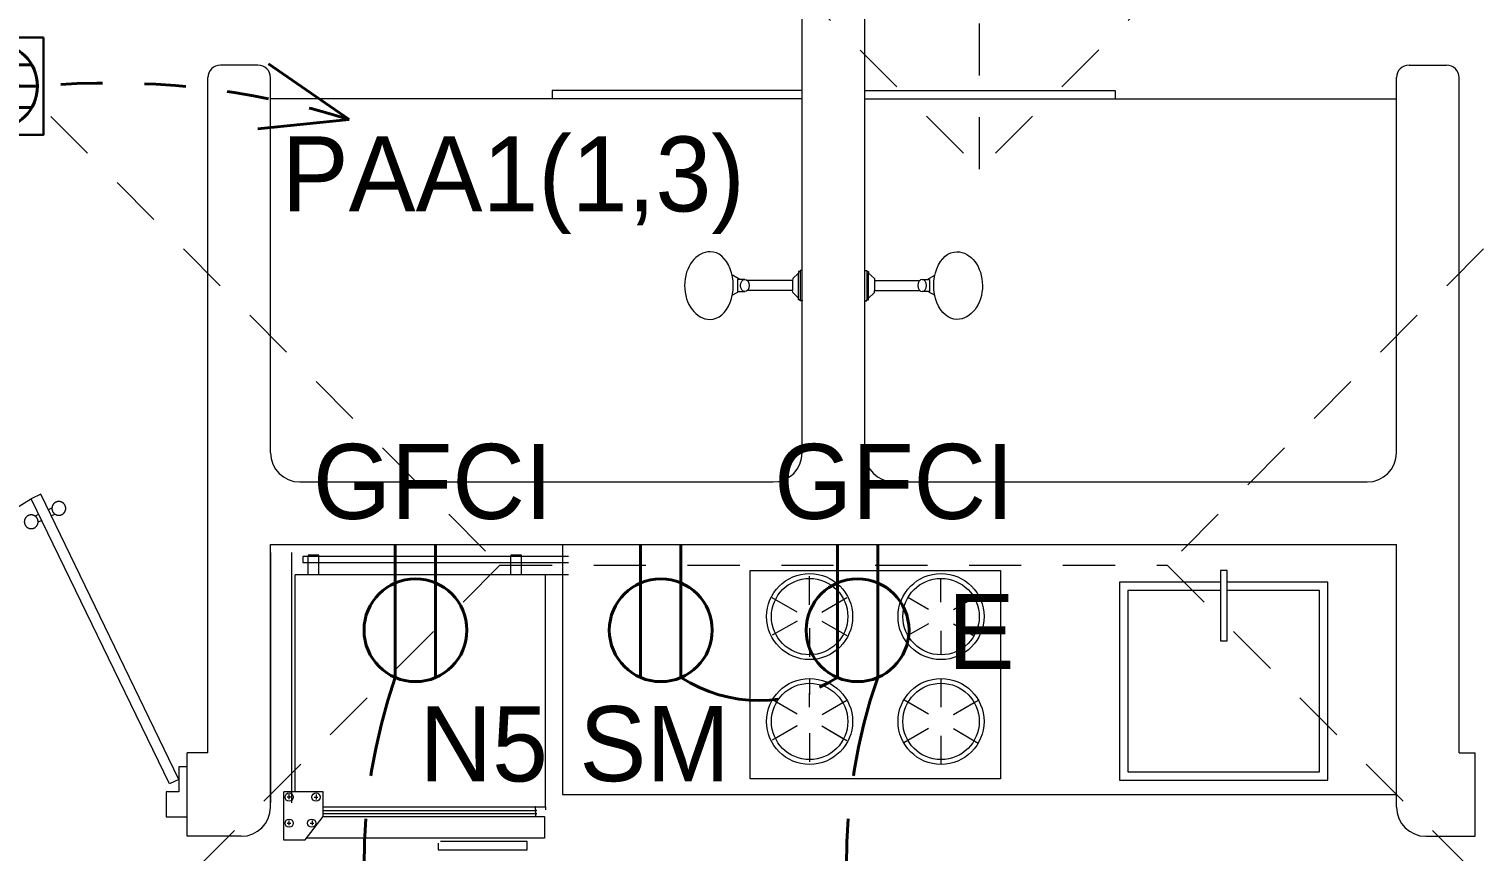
# Model space of a CAD drawing. Header units: metres. Extents: x 14 to 2416, y -346 to 476.
# Drawn here: x 30.022 to 33.49, y -153.969 to -151.996 of the extents above; entities that cross this region are included whole.
import ezdxf

# ---------------------------------------------------------------- set-up
doc = ezdxf.new("R2010")
doc.units = ezdxf.units.M
for name, pattern in [('0', [0]), ('CONTINU', [0]), ('CONTINUA', [0]), ('Dash Style-2', [0.694425, 0.48607, -0.208355]), ('HIDDEN2', [0.1875, 0.125, -0.0625])]:
    doc.linetypes.add(name, pattern=pattern)
doc.layers.get('0').update_dxf_attribs({"linetype": '0', "lineweight": 20})
for name, color, linetype, lineweight in [('01a_Mobiliario', 250, 'Continuous', 0), ('02_mobiliario', 250, 'Continuous', 5), ('A-ANNO-TEXT', 20, 'Continuous', 13), ('A-DOOR', 35, 'Continuous', 5), ('A-WALL', 250, 'Continuous', 20), ('baños', 251, 'Continuous', 0), ('E Base Registro', 8, 'Continuous', 30), ('E Salida AAcond', 144, 'Continuous', 40), ('E Salida TCorrientes', 24, 'CONTINUA', 40), ('E Tuberia AAcond', 144, 'Dash Style-2', 40), ('E Tuberia Emp Piso', 24, 'Dash Style-2', 40), ('MOB FIJOS', 251, 'Continuous', 0), ('MOBILIARIOS', 252, 'Continuous', 0)]:
    doc.layers.add(name, color=color, linetype=linetype, lineweight=lineweight)
doc.layers.add('Techos 1', color=7, linetype='HIDDEN2', lineweight=9, true_color=0x42391a)
doc.styles.add('CENTURY GOTHIC', font='GOTHIC.TTF')

# ---------------------------------------------------------------- blocks, each defined once
blk = doc.blocks.new('P90')
at = {"layer": 'A-DOOR'}
for p, q in [((-0.0476, -0.8576), (0.6364, -0.5264)), ((-0.0368, -0.88), (0.6473, -0.5489)), ((0.5843, -0.5517), (0.58, -0.5427)), ((0.5992, -0.5445), (0.5949, -0.5355)), ((0.6473, -0.5489), (0.6364, -0.5264)), ((0.5952, -0.5741), (0.5995, -0.5831)), ((0.6101, -0.5669), (0.6144, -0.5759)), ((-0.0368, -0.88), (-0.0476, -0.8576))]:
    blk.add_line(p, q, dxfattribs=at)
for points in [[(-0.06, -0.02), (-0.06, -0.05), (-0.12, -0.05), (-0.12, 0), (0, 0), (0, -0.02)], [(-0.0668, -0.88), (-0.0668, -0.85), (-0.1268, -0.85), (-0.1268, -0.9), (-0.0068, -0.9), (-0.0068, -0.88)]]:
    blk.add_lwpolyline(points, close=True, dxfattribs=at)
blk.add_arc((-0.3259, -1.105), 1.1228, 31.0139, 75.0797, dxfattribs=at)
for points in [[(0.5812, -0.5096), (0.5857, -0.5096), (0.5933, -0.5141), (0.5977, -0.5218), (0.5977, -0.5306), (0.5933, -0.5383), (0.5856, -0.5427), (0.5767, -0.5427), (0.5691, -0.5383), (0.5647, -0.5306), (0.5647, -0.5217), (0.5691, -0.514), (0.5768, -0.5096), (0.5812, -0.5096)], [(0.6133, -0.5758), (0.6177, -0.5758), (0.6254, -0.5803), (0.6298, -0.5879), (0.6298, -0.5968), (0.6253, -0.6045), (0.6176, -0.6089), (0.6088, -0.6089), (0.6011, -0.6044), (0.5967, -0.5967), (0.5967, -0.5879), (0.6011, -0.5802), (0.6088, -0.5758), (0.6133, -0.5758)]]:
    blk.add_open_spline(points, degree=2, dxfattribs=at)
blk = doc.blocks.new('A$C013342c3')
at = {"layer": 'baños', "linetype": 'Continuous'}
for p, q in [((0.1327, 0.0959, -0.0887), (0.1145, 0.106, -0.1376)), ((0.2731, 0.1112), (0.2592, 0.0984, -1.0732)), ((0.2775, 0.1152), (0.2731, 0.1152)), ((0.2731, 0.1152), (0.2731, 0.1112)), ((0.2731, 0.0513), (0.2731, 0.1112)), ((0.2821, 0.1176), (0.2775, 0.1176)), ((0.2775, 0.1176), (0.2775, 0.1152)), ((0.2775, 0.1152), (0.2775, 0.0473)), ((0.2821, 0.1163), (0.2821, 0.1176)), ((0.2821, 0.0462), (0.2821, 0.1163)), ((0.1447, 0.0959, -0.0497), (0.127, 0.0959, -0.0497)), ((0.127, 0.0959, -0.0497), (0.127, 0.0667, -0.0497)), ((0.2591, 0.0932, -0.0114), (0.1506, 0.0931, -0.0549)), ((0.2591, 0.0693, -0.0114), (0.1506, 0.0694, -0.0549)), ((0.2592, 0.0984, -1.0732), (0.2591, 0.0932, -0.0114)), ((0.2591, 0.0932, -0.0114), (0.2591, 0.0693, -0.0113)), ((0.1305, 0.0667, -0.0849), (0.1145, 0.0578, -0.1376)), ((0.127, 0.0667, -0.0497), (0.1446, 0.0667, -0.0497)), ((0.2592, 0.0642, -1.0732), (0.2591, 0.0693, -0.0114)), ((0.2731, 0.0513), (0.2592, 0.0642, -1.0732)), ((0.2731, 0.0473), (0.2731, 0.0513)), ((0.2775, 0.0473), (0.2731, 0.0473)), ((0.2775, 0.0449), (0.2775, 0.0473)), ((0.2821, 0.0449), (0.2775, 0.0449)), ((0.2821, 0.0462), (0.2821, 0.0449))]:
    blk.add_line(p, q, dxfattribs=at)
for ratio, start_param, end_param in [(0.757088, 3.141593, 6.283185), (0.681889, 0, 3.141593)]:
    blk.add_ellipse((0.0615, 0.0812, -0.1376), major_axis=(-0.0002, -0.0812), ratio=ratio, start_param=start_param, end_param=end_param, dxfattribs=at)
blk.add_ellipse((0.1447, 0.0813, -0.0497), major_axis=(0, -0.0146), ratio=0.718224, dxfattribs=at)
blk = doc.blocks.new('PL BASE 1N NASAS 09')
at = {"layer": '01a_Mobiliario', "transparency": 33554684}
blk.add_line((-119.0811, -52.5997), (-117.0811, -52.5997), dxfattribs=at)
at = {"layer": '02_mobiliario'}
blk.add_line((-119.0811, -51.9997), (-119.0811, -52.5997), dxfattribs=at)
at = {"layer": 'A-WALL'}
for p, q in [((-118.5061, -51.7797), (-118.5061, -49.1197)), ((-118.3561, -51.7797), (-118.3561, -49.1197)), ((-119.8111, -50.8497), (-119.9011, -50.8497)), ((-117.0511, -50.8497), (-116.9611, -50.8497)), ((-119.9311, -52.4997), (-119.9311, -50.8797)), ((-119.7811, -51.7797), (-119.7811, -50.8797)), ((-117.0811, -51.7797), (-117.0811, -50.8797)), ((-116.9311, -52.4997), (-116.9311, -50.8797)), ((-119.7111, -51.8497), (-118.5761, -51.8497)), ((-118.2861, -51.8497), (-117.1511, -51.8497)), ((-119.7811, -52.6297), (-119.7811, -51.9997)), ((-119.7811, -51.9997), (-117.0811, -51.9997)), ((-117.0811, -52.6297), (-117.0811, -51.9997)), ((-119.9311, -52.4997), (-119.981, -52.4997)), ((-119.981, -52.6997), (-119.981, -52.4997)), ((-116.9311, -52.4997), (-116.8929, -52.4997)), ((-116.8929, -52.6997), (-116.8929, -52.4997)), ((-119.8511, -52.6997), (-119.981, -52.6997)), ((-117.0111, -52.6997), (-116.8929, -52.6997))]:
    blk.add_line(p, q, dxfattribs=at)
for centre, radius, start, end in [((-119.9011, -50.8797), 0.03, 90, 180), ((-119.8111, -50.8797), 0.03, 360, 90), ((-117.0511, -50.8797), 0.03, 90, 180), ((-116.9611, -50.8797), 0.03, 360, 90), ((-119.7111, -51.7797), 0.07, 180, 270), ((-118.5761, -51.7797), 0.07, 270, 360), ((-118.2861, -51.7797), 0.07, 180, 270), ((-117.1511, -51.7797), 0.07, 270, 0), ((-119.8511, -52.6297), 0.07, 270, 0), ((-117.0111, -52.6297), 0.07, 180, 270)]:
    blk.add_arc(centre, radius, start, end, dxfattribs=at)
at = {"layer": 'baños'}
for p, q in [((-118.5061, -50.9307), (-119.7811, -50.9307)), ((-119.1061, -50.9107), (-119.1061, -50.9307)), ((-118.5061, -50.9107), (-119.1061, -50.9107)), ((-118.3561, -50.9107), (-117.7561, -50.9107)), ((-118.3561, -50.9307), (-117.0811, -50.9307)), ((-117.7561, -50.9107), (-117.7561, -50.9307))]:
    blk.add_line(p, q, dxfattribs=at)
at = {"layer": 'MOB FIJOS', "ltscale": 0.005, "transparency": 33554684}
blk.add_lwpolyline([(-117.5034, -52.2311), (-117.4874, -52.2311), (-117.4874, -52.0619), (-117.5034, -52.0619)], close=True, dxfattribs=at)
at = {"layer": 'MOB FIJOS', "transparency": 33554684}
for points in [[(-117.5034, -52.0904), (-117.7454, -52.0904), (-117.7454, -52.5654), (-117.2454, -52.5654), (-117.2454, -52.0904), (-117.4874, -52.0904)], [(-117.5034, -52.1104), (-117.7254, -52.1104), (-117.7254, -52.5454), (-117.2654, -52.5454), (-117.2654, -52.1104), (-117.4874, -52.1104)]]:
    blk.add_lwpolyline(points, dxfattribs=at)
at = {"layer": 'Techos 1'}
for p, q in [((-118.0811, -51.0997), (-118.0811, -39.3997)), ((-123.3311, -47.9498), (-119.2311, -52.0497)), ((-121.2311, -47.9498), (-118.0811, -51.0997)), ((-114.9311, -47.9497), (-118.0811, -51.0997)), ((-113.5311, -47.9497), (-117.6311, -52.0497)), ((-119.2311, -52.0497), (-123.3311, -56.1498)), ((-119.2311, -52.0497), (-117.6311, -52.0497)), ((-117.6311, -52.0497), (-113.5311, -56.1497))]:
    blk.add_line(p, q, dxfattribs=at)
at = {"layer": 'A-DOOR', "rotation": 90.00000000000001}
blk.add_blockref('P90', (-120.881, -52.5264), dxfattribs=at)
at = {"layer": 'baños', "linetype": 'CONTINU'}
blk.add_blockref('A$C013342c3', (-118.7882, -51.4598), dxfattribs=at)
at = {"layer": 'baños', "linetype": 'CONTINU', "xscale": -1}
blk.add_blockref('A$C013342c3', (-118.0739, -51.4598), dxfattribs=at)
blk = doc.blocks.new('PL MUEBLES 1N NASAS 09')
at = {"layer": '02_mobiliario'}
blk.add_line((42.4805, 36.184), (42.4805, 35.584), dxfattribs=at)
at = {"layer": 'MOBILIARIOS'}
for p, q in [((42.5305, 36.184), (42.5305, 35.584)), ((43.1953, 36.1311), (42.5395, 36.1311)), ((42.5395, 35.6099), (42.5395, 36.1311)), ((43.1395, 35.5744), (43.1395, 36.1311)), ((43.1395, 35.5744), (43.1395, 36.1311)), ((42.5115, 35.6099), (42.5115, 35.495)), ((42.6068, 35.6099), (42.5126, 35.6099)), ((42.5204, 35.5979), (42.5288, 35.5979)), ((42.5246, 35.6043), (42.5246, 35.5926)), ((42.5854, 35.5973), (42.5938, 35.5973)), ((42.5896, 35.6037), (42.5896, 35.592)), ((42.6068, 35.5507), (42.6068, 35.6099)), ((42.5638, 35.495), (42.6068, 35.5507)), ((42.6067, 35.5507), (43.1375, 35.5507)), ((42.6068, 35.5744), (43.1395, 35.5744)), ((42.6068, 35.5656), (43.1176, 35.5656)), ((42.6068, 35.5583), (43.1177, 35.5583)), ((43.1375, 35.5507), (43.1375, 35.4992)), ((43.1395, 35.5744), (43.1395, 35.5673)), ((42.5204, 35.5352), (42.5288, 35.5352)), ((42.5246, 35.5417), (42.5246, 35.5299)), ((42.5759, 35.5352), (42.5843, 35.5352)), ((42.5801, 35.5417), (42.5801, 35.5299)), ((42.5115, 35.495), (42.5638, 35.495)), ((43.1375, 35.4992), (42.5671, 35.4992)), ((42.8824, 35.4873), (42.8824, 35.4715)), ((43.0957, 35.4913), (42.8879, 35.4913)), ((43.0957, 35.4715), (43.0957, 35.4913)), ((42.8824, 35.4715), (43.0957, 35.4715))]:
    blk.add_line(p, q, dxfattribs=at)
at = {"layer": 'MOBILIARIOS', "transparency": 33554684}
for p, q in [((43.7729, 36.0586, -0.2267), (43.7726, 36.1273, -0.2267)), ((44.088, 36.065, -0.2245), (44.0878, 36.1222, -0.2245)), ((43.7432, 36.0413, -0.2267), (43.6836, 36.0754, -0.2267)), ((43.8027, 36.0415, -0.2267), (43.8621, 36.0761, -0.2267)), ((44.0584, 36.0477, -0.2245), (44.0087, 36.0761, -0.2245)), ((44.1179, 36.0479, -0.2245), (44.1673, 36.0767, -0.2245)), ((43.7432, 36.0199, -0.2267), (43.6836, 35.9858, -0.2267)), ((43.7729, 36.0026, -0.2267), (43.7726, 35.9339, -0.2267)), ((43.7729, 36.0026, -0.2267), (43.7727, 35.9454, -0.2267)), ((43.8027, 36.0197, -0.2267), (43.8621, 35.9851, -0.2267)), ((44.0584, 36.0136, -0.2245), (44.0087, 35.9851, -0.2245)), ((44.088, 35.9962, -0.2245), (44.0878, 35.939, -0.2245)), ((44.1179, 36.0133, -0.2245), (44.1673, 35.9845, -0.2245)), ((43.7732, 35.8134, -0.2245), (43.7735, 35.8821, -0.2245)), ((43.7732, 35.8134, -0.2245), (43.7735, 35.8707, -0.2245)), ((44.0883, 35.8134, -0.2245), (44.0886, 35.8821, -0.2245)), ((44.0883, 35.8134, -0.2245), (44.0886, 35.8707, -0.2245)), ((43.7434, 35.7964, -0.2245), (43.684, 35.831, -0.2245)), ((43.7434, 35.7964, -0.2245), (43.6939, 35.8252, -0.2245)), ((43.8029, 35.7961, -0.2245), (43.8625, 35.8302, -0.2245)), ((43.8029, 35.7961, -0.2245), (43.8526, 35.8246, -0.2245)), ((44.0585, 35.7964, -0.2245), (43.9991, 35.831, -0.2245)), ((44.0585, 35.7964, -0.2245), (44.009, 35.8252, -0.2245)), ((44.118, 35.7961, -0.2245), (44.1777, 35.8302, -0.2245)), ((44.118, 35.7961, -0.2245), (44.1677, 35.8246, -0.2245)), ((43.7432, 35.7684, -0.2267), (43.6836, 35.7343, -0.2267)), ((43.7432, 35.7684, -0.2267), (43.6935, 35.74, -0.2267)), ((43.8027, 35.7682, -0.2267), (43.8522, 35.7393, -0.2267)), ((43.8027, 35.7682, -0.2267), (43.8621, 35.7336, -0.2267)), ((44.0584, 35.762, -0.2245), (43.9987, 35.7279, -0.2245)), ((44.0584, 35.762, -0.2245), (44.0087, 35.7336, -0.2245)), ((44.1179, 35.7618, -0.2245), (44.1772, 35.7272, -0.2245)), ((44.1179, 35.7618, -0.2245), (44.1673, 35.7329, -0.2245)), ((43.7729, 35.7511, -0.2267), (43.7726, 35.6824, -0.2267)), ((43.7729, 35.7511, -0.2267), (43.7727, 35.6939, -0.2267)), ((44.088, 35.7447, -0.2245), (44.0878, 35.676, -0.2245)), ((44.088, 35.7447, -0.2245), (44.0878, 35.6875, -0.2245))]:
    blk.add_line(p, q, dxfattribs=at)
at = {"layer": 'MOBILIARIOS'}
for points in [[(43.1953, 36.1744), (42.5581, 36.1744), (42.5581, 36.1603)], [(42.5701, 36.1772), (42.5701, 36.1312), (42.5962, 36.1312), (42.5962, 36.1776), (42.5706, 36.1776)], [(43.0561, 36.1772), (43.0561, 36.1312), (43.0822, 36.1312), (43.0822, 36.1776), (43.0566, 36.1776)], [(42.5581, 36.1603), (43.1953, 36.1603)]]:
    blk.add_lwpolyline(points, dxfattribs=at)
at = {"layer": 'MOBILIARIOS', "transparency": 33554684}
blk.add_lwpolyline([(43.6305, 36.1411), (44.2305, 36.1411), (44.2305, 35.6411), (43.6305, 35.6411)], close=True, dxfattribs=at)
at = {"layer": 'MOBILIARIOS'}
blk.add_lwpolyline([(43.1167, 35.5744, 0.07449), (43.1157, 35.5736, 0.142933), (43.1154, 35.5729, 0.012436), (43.1153, 35.5721, 0.008719), (43.1153, 35.5709, 0.012824), (43.1152, 35.5686, 0.170045), (43.1153, 35.5684, 0.064909), (43.1155, 35.5682, -0.028465), (43.1158, 35.5679, -0.000964), (43.116, 35.5677, 0.000975), (43.1161, 35.5676, 0.016252), (43.1166, 35.5671, -0.007259), (43.117, 35.5667, -0.101341), (43.1175, 35.5659, -0.125391), (43.1176, 35.5652, -0.099398), (43.1174, 35.5648, -0.066636), (43.117, 35.5643, -0.114144), (43.1165, 35.564, 0.158175), (43.116, 35.5637, 0.070805), (43.1156, 35.5631, 0.101338), (43.1154, 35.5625, 0.006939), (43.1154, 35.5624, 0.003583), (43.1154, 35.562, 0.021021), (43.1155, 35.5605, 0.123419), (43.1156, 35.5602, 0.070149), (43.1157, 35.5601, 0.010726), (43.1167, 35.5593, 0.015913), (43.1171, 35.559, -0.053707), (43.1176, 35.5587, -0.153884), (43.1177, 35.5585, -0.043445), (43.1177, 35.5579, -0.103673), (43.1176, 35.557, -0.146244), (43.1172, 35.5565, -0.17565), (43.1168, 35.5564, 0.187862), (43.1163, 35.5562, 0.056397), (43.116, 35.5559, 0.073542), (43.1158, 35.5556, 0.071127), (43.1157, 35.5552, 0.026182), (43.1156, 35.5541, 0.04809), (43.1157, 35.5526, 0.143234), (43.116, 35.5521, 0.172942), (43.1166, 35.5518, -0.069337), (43.1172, 35.5515, -0.029957), (43.1176, 35.5512, -0.026207), (43.1179, 35.5508)], format="xyb", dxfattribs=at)
at = {"layer": 'MOBILIARIOS', "transparency": 33554684}
for centre, radius in [((43.7731, 36.0306, -0.2245), 0.1031), ((44.0882, 36.0306, -0.2245), 0.1031), ((43.7731, 36.0306, -0.2245), 0.0916), ((44.0882, 36.0306, -0.2245), 0.0916), ((43.7731, 35.7791, -0.2245), 0.1031), ((43.7731, 35.7791, -0.2245), 0.0916), ((44.0882, 35.7791, -0.2245), 0.1031), ((44.0882, 35.7791, -0.2245), 0.0916)]:
    blk.add_circle(centre, radius, dxfattribs=at)
at = {"layer": 'MOBILIARIOS'}
for centre in [(42.5251, 35.5976), (42.5897, 35.5976), (42.5251, 35.5351), (42.579, 35.5351)]:
    blk.add_circle(centre, 0.00987, dxfattribs=at)
at = {"layer": 'baños'}
blk.add_blockref('PL BASE 1N NASAS 09', (162.2615, 88.2033), dxfattribs=at)
blk = doc.blocks.new('A$Cbef68299')
blk.add_blockref('PL MUEBLES 1N NASAS 09', (-30.7659, -32.0535))
blk = doc.blocks.new('A$Cc5be7df0')
at = {"layer": 'A-ANNO-TEXT'}
blk.add_blockref('A$Cbef68299', (4.1493, 17.337), dxfattribs=at)
blk = doc.blocks.new('*U451')
at = {"layer": 'E Base Registro'}
blk.add_lwpolyline([(0.3344, 0.1672), (0.3344, -0.1672), (0, -0.1672), (0, 0.1672)], close=True, dxfattribs=at)
at = {"layer": 'E Salida AAcond'}
for p, q in [((0.0394, 0.073), (0.2951, 0.073)), ((0.02, 0), (0.3144, 0)), ((0.0394, -0.073), (0.2951, -0.073))]:
    blk.add_line(p, q, dxfattribs=at)
blk.add_circle((0.1672, 0), 0.1472, dxfattribs=at)
blk = doc.blocks.new('*U432')
at = {"layer": 'E Tuberia AAcond', "linetype": 'Continuous'}
for p, q in [((0, 0), (-0.139, 0.1893)), ((-0.2144, 0.0501), (0, 0))]:
    blk.add_line(p, q, dxfattribs=at)
blk = doc.blocks.new('*U433')
at = {"layer": 'E Salida TCorrientes'}
for p, q in [((-0.0403, 0.2659), (-0.0403, 0)), ((0.0403, 0.2659), (0.0403, 0))]:
    blk.add_line(p, q, dxfattribs=at)
blk.add_circle((0, 0.1714), 0.1028, dxfattribs=at)

msp = doc.modelspace()

# ---------------------------------------------------------------- linework, layer by layer
at = {"layer": 'E Tuberia AAcond', "ltscale": 0.2}
msp.add_arc((30.217, -154.0484), 1.9226, 72.6551, 95.1948, dxfattribs=at)
at = {"layer": 'E Tuberia Emp Piso', "ltscale": 0.5}
for centre, radius, start, end in [((32.1867, -153.997), 1.3608, 160.9176, 199.6627), ((31.7733, -153.2593, -0.4489), 0.3478, 237.3614, 302.6386), ((33.3436, -153.997), 1.3608, 160.9176, 199.6627)]:
    msp.add_arc(centre, radius, start, end, dxfattribs=at)

# ---------------------------------------------------------------- block references
at = {"layer": 'A-ANNO-TEXT'}
msp.add_blockref('A$Cc5be7df0', (14.7377, -174.7201), dxfattribs=at)
msp.add_blockref('A$Cc5be7df0', (14.7377, -174.7201), dxfattribs=at)
at = {"layer": 'E Salida TCorrientes', "xscale": -1.2, "yscale": 1.2, "zscale": 1.2, "rotation": 180}
for p in [(30.9491, -153.233), (31.5373, -153.233), (32.0092, -153.233)]:
    msp.add_blockref('*U433', p, dxfattribs=at)
at = {"layer": 'E Tuberia AAcond', "ltscale": 0.005, "rotation": 19.06060751724882}
msp.add_blockref('*U432', (30.7902, -152.2132), dxfattribs=at)
at = {"layer": 'E Tuberia Emp Piso', "ltscale": 0.006, "xscale": 0.7000000000000001, "yscale": 0.7000000000000001, "zscale": 0.7000000000000001}
msp.add_blockref('*U451', (29.8228, -152.1336), dxfattribs=at)

# ---------------------------------------------------------------- texts
at = {"layer": 'E Tuberia AAcond', "insert": (31.1835, -152.3712), "char_height": 0.18, "width": 0.963867, "attachment_point": 5, "style": 'CENTURY GOTHIC'}
msp.add_mtext('PAA1(1,3)', dxfattribs=at)
at = {"layer": 'E Tuberia Emp Piso', "char_height": 0.18, "attachment_point": 5, "style": 'CENTURY GOTHIC'}
for s, insert, width in [('GFCI ', (30.9907, -153.083), 0.861546), ('GFCI ', (32.0966, -153.083), 0.861546), ('E ', (32.3058, -153.4414), 0.295038), ('N5 ', (31.1128, -153.7127), 0.295038), ('SM ', (31.5226, -153.7121), 0.295038)]:
    msp.add_mtext(s, dxfattribs=dict(at, insert=insert, width=width))

doc.saveas('drawing.dxf')
